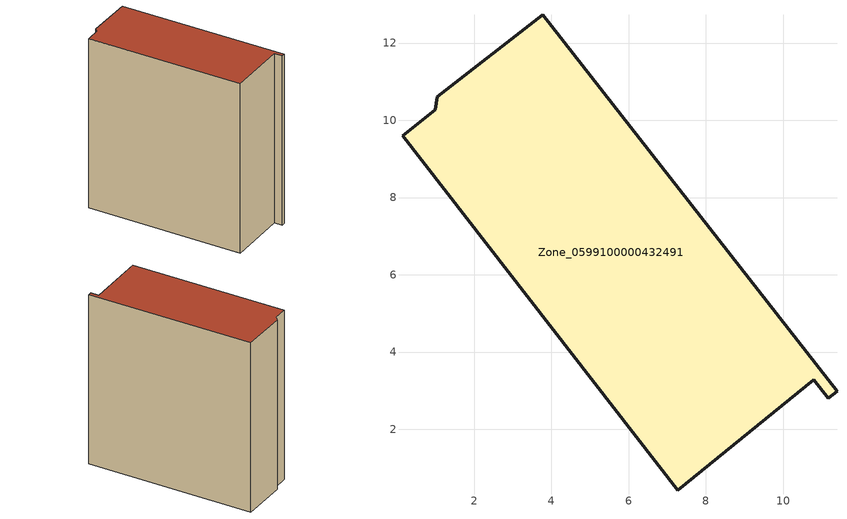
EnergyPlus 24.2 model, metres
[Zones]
Zone_0599100000432491
 floor ground (C_G): 0.15,9.6 0.99,10.27 1.05,10.61 3.78,12.73 11.4,2.98 11.17,2.8 10.8,3.28 7.27,0.42 z0
 wall outside (C_F): 0.15,9.6 7.27,0.42 10.8,3.28 11.17,2.8 11.4,2.98 3.78,12.73 1.05,10.61 0.99,10.27 0.15,9.6 z0:12.88
 roof outside (C_R): 0.99,10.27 0.15,9.6 7.27,0.42 10.8,3.28 11.17,2.8 11.4,2.98 3.78,12.73 1.05,10.61 z12.88
[BUILDING]
Pand.0599100000432491: North Axis=0; Terrain=City; Loads Convergence Tolerance Value=0.04; Temperature Convergence Tolerance Value=0.4; Solar Distribution=FullExterior; Maximum Number of Warmup Days=25; Minimum Number of Warmup Days=1
[Site:Location]
Rotterdam.The.Hague.AP_ZH_NLD Design_Conditions: Latitude=51.96; Longitude=4.45; Time Zone=1; Elevation=-4.5
[SITE:GROUNDTEMPERATURE:BUILDINGSURFACE]
18, 18, 18, 18, 18, 18, 18, 18, 18, 18, 18, 18
[MATERIAL] Thermal Absorptance=0.9; Solar Absorptance=0.7; Visible Absorptance=0.7
Name | Roughness | Thickness | Conductivity | Density | Specific Heat
G.TI.1946 | MediumSmooth | 0.15 | 1 | 540 | 1210
F.TI.1946 | Rough | 0.3 | 0.857143 | 1920 | 840
R.TI.1946 | MediumRough | 0.2 | 0.1 | 1500 | 1000
[CONSTRUCTION]
C_G: G.TI.1946
C_F: F.TI.1946
C_R: R.TI.1946
[ZONE]
Zone_0599100000432491: Type=1; Multiplier=1; Ceiling Height=Autocalculate; Volume=Autocalculate; Floor Area=autocalculate; Part of Total Floor Area=Yes
[ZONEINFILTRATION:DESIGNFLOWRATE]
Infil_Zone_0599100000432491: Zone or ZoneList or Space or SpaceList=Zone_0599100000432491; Schedule=AlwaysOn; Design Flow Rate Calculation Method=Flow/Area; Flow Rate per Floor Area=0.003; Constant Term Coefficient=1; Temperature Term Coefficient=0; Velocity Term Coefficient=0; Velocity Squared Term Coefficient=0
[HVACTEMPLATE:ZONE:IDEALLOADSAIRSYSTEM]
Zone_0599100000432491: Maximum Heating Supply Air Temperature=50; Minimum Cooling Supply Air Temperature=13; Maximum Heating Supply Air Humidity Ratio=0.0156; Minimum Cooling Supply Air Humidity Ratio=0.0077; Heating Limit=NoLimit; Cooling Limit=NoLimit; Dehumidification Control Type=ConstantSensibleHeatRatio; Cooling Sensible Heat Ratio=0.7; Dehumidification Setpoint=60; Humidification Control Type=None; Humidification Setpoint=30; Outdoor Air Method=None; Outdoor Air Flow Rate per Person=0.00944; Outdoor Air Flow Rate per Zone Floor Area=0; Outdoor Air Flow Rate per Zone=0; Demand Controlled Ventilation Type=None; Outdoor Air Economizer Type=NoEconomizer; Heat Recovery Type=None; Sensible Heat Recovery Effectiveness=0.7; Latent Heat Recovery Effectiveness=0.65
[ZONECONTROL:THERMOSTAT]
ThermostatControl_Zone_0599100000432491: Zone or ZoneList=Zone_0599100000432491; Control Type Schedule=DualSetpointControlType; Control 1=Thermostat_Zone_0599100000432491; Temperature Difference Between Cutout And Setpoint=0
[THERMOSTATSETPOINT:DUALSETPOINT]
Thermostat_Zone_0599100000432491: Heating Setpoint Temperature Schedule=HeatingSetpoint_Zone_0599100000432491; Cooling Setpoint Temperature Schedule=CoolingSetpoint_Zone_0599100000432491
[SCHEDULE:COMPACT]
HeatingSetpoint_Zone_0599100000432491: Through: 12/31, For: AllDays, Until: 24:00, 21
CoolingSetpoint_Zone_0599100000432491: Through: 12/31, For: AllDays, Until: 24:00, 24
DualSetpointControlType: Through: 12/31, For: AllDays, Until: 24:00, 4
AlwaysOn: Through: 12/31, For: AllDays, Until: 24:00, 1
